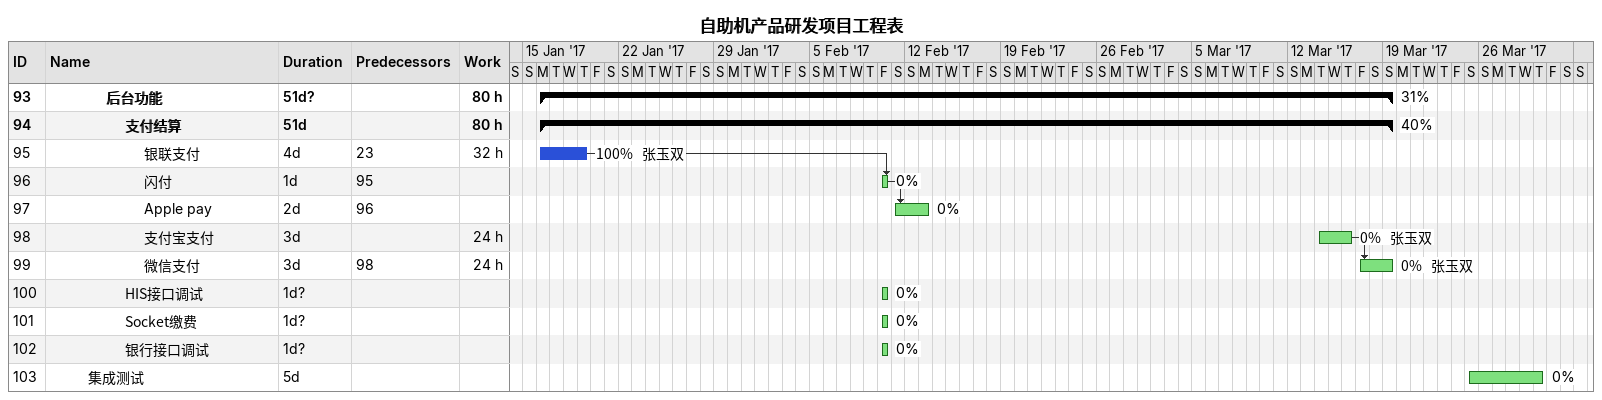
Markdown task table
自助机产品研发项目工程表

| ID | Level | Task | Duration | Start | Finish | Predecessors | Resources | % complete | Work (h) |
|---|---|---|---|---|---|---|---|---|---|
| 93 | 4 | **后台功能** | 51d? | 2017-01-16 | 2017-03-19 |  |  | 31 | 80 |
| 94 | 5 | **支付结算** | 51d | 2017-01-16 | 2017-03-19 |  |  | 40 | 80 |
| 95 | 6 | 银联支付 | 4d | 2017-01-16 | 2017-01-19 | 23 | 张玉双 | 100 | 32 |
| 96 | 6 | 闪付 | 1d | 2017-02-10 | 2017-02-10 | 95 |  | 0 |  |
| 97 | 6 | Apple pay | 2d | 2017-02-11 | 2017-02-13 | 96 |  | 0 |  |
| 98 | 6 | 支付宝支付 | 3d | 2017-03-14 | 2017-03-16 |  | 张玉双 | 0 | 24 |
| 99 | 6 | 微信支付 | 3d | 2017-03-17 | 2017-03-19 | 98 | 张玉双 | 0 | 24 |
| 100 | 5 | HIS接口调试 | 1d? | 2017-02-10 | 2017-02-10 |  |  | 0 |  |
| 101 | 5 | Socket缴费 | 1d? | 2017-02-10 | 2017-02-10 |  |  | 0 |  |
| 102 | 5 | 银行接口调试 | 1d? | 2017-02-10 | 2017-02-10 |  |  | 0 |  |
| 103 | 3 | 集成测试 | 5d | 2017-03-25 | 2017-03-30 |  |  | 0 |  |
